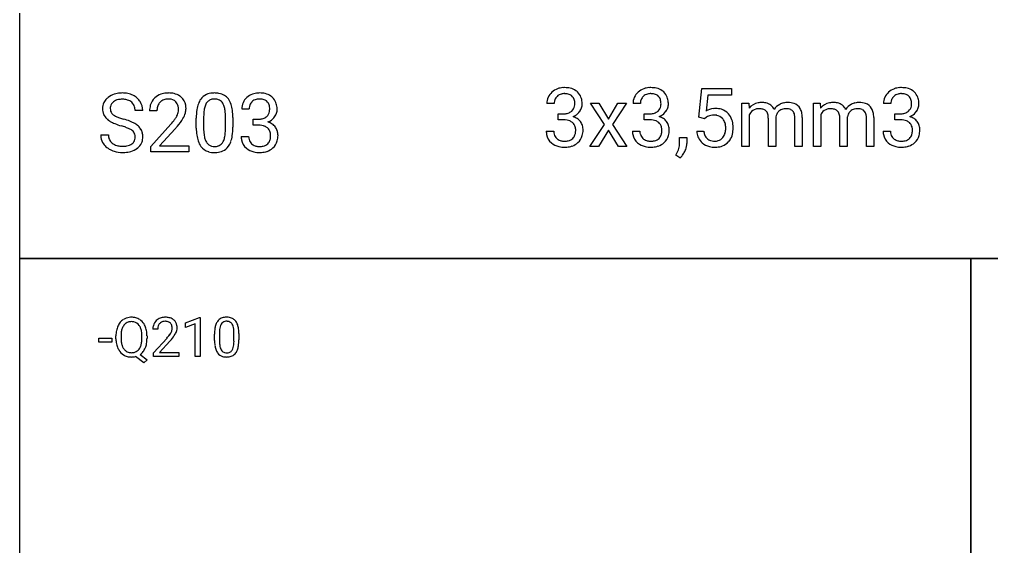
# Model space of a CAD drawing. Header units: metres. Extents: x 0 to 1062, y -1350 to 150.
# Drawn here: x 0 to 178.8, y -1253 to -1156 of the extents above; entities that cross this region are included whole.
import ezdxf

# ---------------------------------------------------------------- set-up
doc = ezdxf.new("R2010")
doc.units = ezdxf.units.M

msp = doc.modelspace()

# ---------------------------------------------------------------- linework, layer by layer
for p, q in [((0, -1050), (0, -1200)), ((124.94, -1174), (125.49, -1168.68)), ((125.49, -1168.68), (130.95, -1168.68)), ((130.95, -1168.68), (130.95, -1169.93)), ((126.64, -1169.93), (126.31, -1172.84)), ((130.95, -1169.93), (126.64, -1169.93)), ((22.67, -1172.75), (21.26, -1172.75)), ((25.3, -1172.81), (23.94, -1172.81)), ((42.24, -1172.47), (40.89, -1172.47)), ((98.35, -1171.48), (96.99, -1171.48)), ((107.61, -1175.34), (105.01, -1171.42)), ((105.01, -1171.42), (106.58, -1171.42)), ((106.58, -1171.42), (108.32, -1174.31)), ((108.32, -1174.31), (110.08, -1171.42)), ((111.66, -1171.42), (109.06, -1175.34)), ((110.08, -1171.42), (111.66, -1171.42)), ((114.21, -1171.48), (112.85, -1171.48)), ((132.88, -1179.34), (132.88, -1171.42)), ((132.88, -1171.42), (134.16, -1171.42)), ((134.16, -1171.42), (134.19, -1172.3)), ((146.02, -1179.34), (146.02, -1171.42)), ((146.02, -1171.42), (147.3, -1171.42)), ((147.3, -1171.42), (147.34, -1172.3)), ((160.29, -1171.48), (158.94, -1171.48)), ((32.52, -1175.97), (32.52, -1174.16)), ((33.88, -1173.83), (33.88, -1176)), ((37.9, -1176.15), (37.9, -1173.93)), ((39.26, -1174.03), (39.26, -1175.78)), ((42.96, -1174.34), (43.98, -1174.34)), ((42.96, -1175.45), (42.96, -1174.34)), ((99.07, -1173.35), (100.09, -1173.35)), ((99.07, -1174.46), (99.07, -1173.35)), ((100.09, -1174.46), (99.07, -1174.46)), ((114.92, -1173.35), (115.94, -1173.35)), ((114.92, -1174.46), (114.92, -1173.35)), ((115.94, -1174.46), (114.92, -1174.46)), ((126.03, -1174.27), (124.94, -1174)), ((126.39, -1173.98), (126.03, -1174.27)), ((134.23, -1173.56), (134.23, -1179.34)), ((137.75, -1179.34), (137.75, -1174.15)), ((139.11, -1174.08), (139.11, -1179.34)), ((142.63, -1179.34), (142.63, -1174.11)), ((143.99, -1174.03), (143.99, -1179.34)), ((147.38, -1173.56), (147.38, -1179.34)), ((150.89, -1179.34), (150.89, -1174.15)), ((152.26, -1174.08), (152.26, -1179.34)), ((155.78, -1179.34), (155.78, -1174.11)), ((157.13, -1174.03), (157.13, -1179.34)), ((161.01, -1173.35), (162.03, -1173.35)), ((161.01, -1174.46), (161.01, -1173.35)), ((162.03, -1174.46), (161.01, -1174.46)), ((24.15, -1179.36), (27.84, -1175.26)), ((28.64, -1176.13), (25.78, -1179.23)), ((43.98, -1175.45), (42.96, -1175.45)), ((104.93, -1179.34), (107.61, -1175.34)), ((108.34, -1176.38), (106.51, -1179.34)), ((110.17, -1179.34), (108.34, -1176.38)), ((109.06, -1175.34), (111.74, -1179.34)), ((14.95, -1177.24), (16.36, -1177.24)), ((40.79, -1177.52), (42.16, -1177.52)), ((96.9, -1176.53), (98.26, -1176.53)), ((112.76, -1176.53), (114.12, -1176.53)), ((121.42, -1178.96), (121.42, -1177.74)), ((121.42, -1177.74), (122.75, -1177.74)), ((122.75, -1177.74), (122.75, -1178.8)), ((124.56, -1176.54), (125.84, -1176.54)), ((158.84, -1176.53), (160.2, -1176.53)), ((24.15, -1180.33), (24.15, -1179.36)), ((25.78, -1179.23), (31.13, -1179.23)), ((31.13, -1179.23), (31.13, -1180.33)), ((106.51, -1179.34), (104.93, -1179.34)), ((111.74, -1179.34), (110.17, -1179.34)), ((134.23, -1179.34), (132.88, -1179.34)), ((139.11, -1179.34), (137.75, -1179.34)), ((143.99, -1179.34), (142.63, -1179.34)), ((147.38, -1179.34), (146.02, -1179.34)), ((152.26, -1179.34), (150.89, -1179.34)), ((157.13, -1179.34), (155.78, -1179.34)), ((31.13, -1180.33), (24.15, -1180.33)), ((121.47, -1181.47), (120.7, -1180.94)), ((0, -1200), (262.5, -1200)), ((175, -1200), (0, -1200)), ((0, -1200), (0, -1350)), ((175, -1350), (175, -1200)), ((575, -1200), (175, -1200)), ((175, -1200), (175, -1350)), ((30.53, -1211.83), (33.12, -1210.86)), ((30.53, -1212.65), (30.53, -1211.83)), ((32.35, -1211.98), (30.53, -1212.65)), ((32.35, -1218), (32.35, -1211.98)), ((33.12, -1210.86), (33.26, -1210.86)), ((33.26, -1210.86), (33.26, -1218)), ((25.44, -1212.99), (24.54, -1212.99)), ((35.88, -1215.09), (35.88, -1213.89)), ((36.78, -1213.67), (36.78, -1215.11)), ((39.46, -1215.21), (39.46, -1213.74)), ((40.37, -1213.8), (40.37, -1214.97)), ((14.63, -1215.35), (14.63, -1214.61)), ((14.63, -1214.61), (17.02, -1214.61)), ((17.02, -1215.35), (14.63, -1215.35)), ((17.02, -1214.61), (17.02, -1215.35)), ((17.74, -1214.74), (17.74, -1214.23)), ((18.68, -1214.16), (18.68, -1214.68)), ((22.53, -1214.75), (22.53, -1214.22)), ((23.47, -1214.22), (23.47, -1214.68)), ((24.68, -1217.35), (27.14, -1214.62)), ((27.67, -1215.2), (25.77, -1217.27)), ((24.68, -1218), (24.68, -1217.35)), ((25.77, -1217.27), (29.34, -1217.27)), ((29.34, -1217.27), (29.34, -1218)), ((22.85, -1219.2), (21.35, -1218.01)), ((22.22, -1217.62), (23.49, -1218.61)), ((23.49, -1218.61), (22.85, -1219.2)), ((29.34, -1218), (24.68, -1218)), ((33.26, -1218), (32.35, -1218))]:
    msp.add_line(p, q)
for centre, radius, start, end in [((100.01, -1171.67), 3.1, 109.4923, 132.2591), ((100.18, -1172.2), 3.67, 94.0186, 109.2749), ((100.27, -1173.09), 4.56, 89.9538, 94.3439), ((100.31, -1173.05), 4.51, 77.1833, 90.4936), ((100.66, -1171.56), 2.99, 55.4019, 77.3239), ((100.83, -1171.27), 2.65, 47.0236, 54.9155), ((100.92, -1171.19), 2.53, 20.8442, 47.0924), ((115.87, -1171.67), 3.1, 109.4923, 132.2591), ((116.04, -1172.2), 3.67, 94.0186, 109.2749), ((116.13, -1173.09), 4.56, 89.9538, 94.3439), ((116.17, -1173.05), 4.51, 77.1833, 90.4936), ((116.52, -1171.56), 2.99, 55.4019, 77.3239), ((116.69, -1171.27), 2.65, 47.0236, 54.9155), ((116.77, -1171.19), 2.53, 20.8442, 47.0924), ((161.95, -1171.67), 3.1, 109.4923, 132.2591), ((162.12, -1172.2), 3.67, 94.0186, 109.2749), ((162.21, -1173.09), 4.56, 89.9538, 94.3439), ((162.26, -1173.05), 4.51, 77.1833, 90.4936), ((162.6, -1171.56), 2.99, 55.4019, 77.3239), ((162.77, -1171.27), 2.65, 47.0236, 54.9155), ((162.86, -1171.19), 2.53, 20.8442, 47.0924), ((17.9, -1172.44), 2.63, 134.4983, 153.9113), ((18.34, -1172.86), 3.24, 129.2258, 134.8483), ((18.46, -1173.01), 3.44, 107.0797, 129.0888), ((18.42, -1172.59), 1.85, 113.1895, 127.9561), ((18.79, -1174.09), 4.56, 93.4374, 107.0831), ((18.65, -1173.13), 2.43, 100.8318, 113.111), ((18.88, -1174.38), 3.7, 89.5629, 100.7169), ((18.9, -1175.4), 5.88, 89.9563, 93.7926), ((18.93, -1174.42), 4.9, 78.0399, 90.2891), ((18.91, -1174.85), 4.18, 86.3129, 90.0517), ((19.01, -1173.71), 3.03, 72.8628, 86.7842), ((19.32, -1172.73), 2, 48.5279, 73.0391), ((19.12, -1173.51), 3.97, 63.8577, 77.9436), ((19.34, -1173.08), 3.49, 48.953, 64.0482), ((19.61, -1172.75), 3.06, 32.2818, 48.739), ((19.68, -1172.73), 3, -0.3493, 32.613), ((26.92, -1172.58), 2.96, 133.4629, 164.4994), ((27.02, -1172.66), 3.09, 109.3993, 133.7311), ((27.11, -1172.43), 1.75, 127.5802, 135.7627), ((27.3, -1173.49), 3.96, 93.838, 109.2571), ((27.18, -1172.55), 1.88, 103.7449, 127.1517), ((27.4, -1173.43), 2.8, 89.4583, 103.8184), ((27.42, -1174.69), 5.16, 89.9476, 94.2489), ((27.46, -1174.04), 4.52, 77.3427, 90.4709), ((27.43, -1173.1), 2.47, 85.2826, 90.0571), ((27.49, -1172.56), 1.93, 68.7646, 85.6884), ((27.59, -1172.28), 1.63, 43.1432, 68.4156), ((27.79, -1172.6), 3.04, 56.0713, 77.4694), ((27.96, -1172.31), 2.71, 47.9297, 55.6151), ((28.09, -1172.19), 2.53, 9.7854, 48.2551), ((36.23, -1172.68), 3.53, 145.1146, 160.3691), ((35.41, -1172.12), 2.53, 113.9045, 144.8711), ((35.74, -1172.23), 1.59, 125.8471, 149.3151), ((35.72, -1172.89), 3.36, 94.2783, 113.4357), ((35.73, -1172.25), 1.6, 101.6851, 125.0627), ((35.87, -1172.91), 2.28, 89.6223, 101.9167), ((35.88, -1174.3), 4.78, 89.919, 94.9543), ((35.91, -1173.95), 4.43, 79.8808, 90.3219), ((35.89, -1173.16), 2.52, 84.3403, 90.0926), ((35.98, -1172.45), 1.81, 63.4356, 85.0199), ((36.19, -1172.52), 2.97, 59.7342, 80.2344), ((36.07, -1172.22), 1.57, 30.7009, 62.4934), ((36.4, -1172.1), 2.51, 36.1874, 59.1551), ((35.53, -1172.69), 3.56, 17.6061, 35.6109), ((43.66, -1172.44), 2.78, 131.5241, 155.8625), ((43.9, -1172.66), 3.1, 109.4923, 132.2591), ((43.97, -1172.4), 1.74, 103.4748, 133.5694), ((44.08, -1173.19), 3.67, 94.0186, 109.2749), ((44.15, -1173.12), 2.49, 89.5225, 103.6892), ((44.17, -1174.08), 4.56, 89.9538, 94.3439), ((44.21, -1174.03), 4.51, 77.1833, 90.4936), ((44.18, -1173.93), 3.29, 84.9801, 90.1027), ((44.32, -1172.71), 2.07, 64.9824, 85.9768), ((44.59, -1172.09), 1.39, 16.7478, 64.0965), ((44.55, -1172.55), 2.99, 55.4019, 77.3239), ((44.73, -1172.26), 2.65, 47.0236, 54.9155), ((44.81, -1172.18), 2.53, 20.8442, 47.0924), ((99.84, -1171.44), 2.85, 156.7254, 180.6895), ((99.77, -1171.46), 2.78, 131.5241, 155.8625), ((100.26, -1171.42), 1.91, 158.8914, 175.6954), ((99.99, -1171.32), 1.62, 133.5328, 158.5491), ((100.07, -1171.41), 1.74, 103.4748, 133.5694), ((100.26, -1172.13), 2.49, 89.5225, 103.6892), ((100.28, -1172.94), 3.29, 84.9801, 90.1027), ((100.42, -1171.73), 2.07, 64.9824, 85.9768), ((100.69, -1171.1), 1.39, 16.7478, 64.0965), ((99.54, -1171.47), 2.61, -1.0476, 17.2451), ((100.23, -1171.43), 3.26, 4.0223, 20.6137), ((115.7, -1171.44), 2.85, 156.7254, 180.6895), ((115.62, -1171.46), 2.78, 131.5241, 155.8625), ((116.12, -1171.42), 1.91, 158.8914, 175.6954), ((115.85, -1171.32), 1.62, 133.5328, 158.5491), ((115.93, -1171.41), 1.74, 103.4748, 133.5694), ((116.11, -1172.13), 2.49, 89.5225, 103.6892), ((116.14, -1172.94), 3.29, 84.9801, 90.1027), ((116.28, -1171.73), 2.07, 64.9824, 85.9768), ((116.55, -1171.1), 1.39, 16.7478, 64.0965), ((115.39, -1171.47), 2.61, -1.0476, 17.2451), ((116.09, -1171.43), 3.26, 4.0223, 20.6137), ((161.78, -1171.44), 2.85, 156.7254, 180.6895), ((161.71, -1171.46), 2.78, 131.5241, 155.8625), ((162.2, -1171.42), 1.91, 158.8914, 175.6954), ((161.93, -1171.32), 1.62, 133.5328, 158.5491), ((162.01, -1171.41), 1.74, 103.4748, 133.5694), ((162.2, -1172.13), 2.49, 89.5225, 103.6892), ((162.22, -1172.94), 3.29, 84.9801, 90.1027), ((162.37, -1171.73), 2.07, 64.9824, 85.9768), ((162.63, -1171.1), 1.39, 16.7478, 64.0965), ((161.48, -1171.47), 2.61, -1.0476, 17.2451), ((162.17, -1171.43), 3.26, 4.0223, 20.6137), ((17.89, -1172.4), 2.61, 154.6149, 180.7042), ((17.8, -1172.46), 2.51, 179.3743, 203.3637), ((18.65, -1172.4), 1.95, 168.9033, 180.2772), ((18.02, -1172.42), 1.32, 179.3637, 220.2148), ((18.18, -1172.3), 1.46, 127.4939, 169.2564), ((19.46, -1172.56), 1.78, 15.3825, 48.2092), ((18.83, -1172.73), 2.43, -0.5529, 15.3362), ((27.7, -1172.78), 3.76, 164.6898, 180.4794), ((27.86, -1172.72), 2.56, 161.2165, 176.3918), ((28.75, -1172.81), 3.46, 175.9224, 180.0552), ((27.18, -1172.49), 1.84, 135.9423, 161.1924), ((27.48, -1172.4), 1.78, 14.3635, 43.5045), ((26.7, -1172.51), 2.58, -28.5611, -7.5167), ((26.98, -1172.52), 2.3, -0.4249, 14.3017), ((26.83, -1172.54), 2.45, -7.2295, 0.0186), ((27.69, -1172.35), 2.95, -16.7689, -0.5227), ((27.26, -1172.36), 3.38, -0.2347, 10.2587), ((42.62, -1174.08), 10.1, 171.3605, 180.4314), ((38.31, -1173.43), 5.73, 160.3049, 171.3303), ((42.67, -1173.87), 8.79, 173.626, 179.7295), ((39.05, -1173.46), 5.15, 165.0175, 173.7342), ((36.77, -1172.82), 2.78, 149.6234, 165.4259), ((35.23, -1172.72), 2.54, 16.4173, 30.7965), ((33.16, -1173.35), 4.71, 7.0754, 16.6026), ((28.99, -1173.87), 8.91, -0.3813, 7.0913), ((33.08, -1173.51), 6.14, 7.5233, 17.9382), ((28.97, -1174.07), 10.28, 0.2523, 7.6309), ((43.74, -1172.43), 2.85, 156.7254, 180.6895), ((44.68, -1172.46), 2.43, 175.3005, 180.056), ((44.16, -1172.41), 1.91, 158.8914, 175.6954), ((43.89, -1172.31), 1.62, 133.5328, 158.5491), ((44.43, -1172.64), 1.6, -48.425, -9.5404), ((43.43, -1172.46), 2.61, -1.0476, 17.2451), ((43.84, -1172.52), 2.19, -10.1534, 0.2425), ((44.12, -1172.42), 3.26, 4.0223, 20.6137), ((45.25, -1172.54), 2.15, -18.6386, -0.0375), ((43.05, -1172.53), 4.35, -0.0603, 4.499), ((100.78, -1171.47), 2.43, 175.3005, 180.056), ((100.44, -1171.55), 1.73, -55.8505, -48.2326), ((100.53, -1171.65), 1.6, -48.425, -9.5404), ((99.95, -1171.53), 2.19, -10.1534, 0.2425), ((100.86, -1171.39), 2.65, -60.0327, -34.5866), ((100.89, -1171.38), 2.64, -35.1102, -18.9028), ((101.35, -1171.55), 2.15, -18.6386, -0.0375), ((99.15, -1171.55), 4.35, -0.0603, 4.499), ((116.64, -1171.47), 2.43, 175.3005, 180.056), ((116.3, -1171.55), 1.73, -55.8505, -48.2326), ((116.39, -1171.65), 1.6, -48.425, -9.5404), ((115.81, -1171.53), 2.19, -10.1534, 0.2425), ((116.72, -1171.39), 2.65, -60.0327, -34.5866), ((116.75, -1171.38), 2.64, -35.1102, -18.9028), ((117.21, -1171.55), 2.15, -18.6386, -0.0375), ((115.01, -1171.55), 4.35, -0.0603, 4.499), ((127.99, -1175.7), 3.32, 96.5934, 120.3494), ((128.09, -1176.37), 3.99, 89.9156, 96.8935), ((128.13, -1175.95), 3.57, 74.1679, 90.5368), ((128.34, -1175.16), 2.75, 41.3103, 73.9507), ((136.35, -1174.09), 2.8, 100.3147, 140.1566), ((135.83, -1174.13), 1.68, 103.2507, 145.2633), ((136.03, -1174.92), 2.5, 89.4977, 103.6889), ((136.53, -1174.97), 3.7, 89.7492, 100.6868), ((136.09, -1174.77), 2.35, 73.6234, 90.9303), ((136.57, -1174.71), 3.44, 77.6386, 90.4719), ((136.37, -1173.82), 1.36, 48.5718, 73.4638), ((136.36, -1173.78), 1.34, 16.9411, 47.2709), ((136.85, -1173.51), 2.2, 52.0491, 78.0346), ((136.86, -1173.43), 2.14, 24.4324, 50.9273), ((141.27, -1174.26), 3, 118.576, 145.1954), ((140.81, -1174.12), 1.68, 132.0197, 154.5908), ((140.82, -1174.12), 1.69, 104.1018, 132.2478), ((141.13, -1173.97), 2.68, 102.9387, 118.8207), ((140.93, -1174.55), 2.13, 89.609, 104.0282), ((141.31, -1174.8), 3.52, 89.6091, 102.8285), ((140.96, -1175.45), 3.03, 80.5344, 90.4335), ((141.4, -1174.72), 3.45, 71.7698, 91.0655), ((141.17, -1174.2), 1.76, 66.4323, 80.6559), ((141.44, -1173.6), 1.1, 43.25, 66.571), ((141.33, -1173.68), 1.24, 25.3306, 42.396), ((141.85, -1173.36), 2.02, 30.0284, 71.7493), ((141.26, -1173.68), 2.68, 12.5337, 29.6219), ((149.49, -1174.09), 2.8, 100.3147, 140.1566), ((148.97, -1174.13), 1.68, 103.2507, 145.2633), ((149.18, -1174.92), 2.5, 89.4977, 103.6889), ((149.68, -1174.97), 3.7, 89.7492, 100.6868), ((149.24, -1174.77), 2.35, 73.6234, 90.9303), ((149.72, -1174.71), 3.44, 77.6386, 90.4719), ((149.51, -1173.82), 1.36, 48.5718, 73.4638), ((149.51, -1173.78), 1.34, 16.9411, 47.2709), ((150, -1173.51), 2.2, 52.0491, 78.0346), ((150.01, -1173.43), 2.14, 24.4324, 50.9273), ((154.42, -1174.26), 3, 118.576, 145.1954), ((153.96, -1174.12), 1.68, 132.0197, 154.5908), ((153.97, -1174.12), 1.69, 104.1018, 132.2478), ((154.28, -1173.97), 2.68, 102.9387, 118.8207), ((154.07, -1174.55), 2.13, 89.609, 104.0282), ((154.46, -1174.8), 3.52, 89.6091, 102.8285), ((154.11, -1175.45), 3.03, 80.5344, 90.4335), ((154.55, -1174.72), 3.45, 71.7698, 91.0655), ((154.32, -1174.2), 1.76, 66.4323, 80.6559), ((154.59, -1173.6), 1.1, 43.25, 66.571), ((154.48, -1173.68), 1.24, 25.3306, 42.396), ((154.99, -1173.36), 2.02, 30.0284, 71.7493), ((154.41, -1173.68), 2.68, 12.5337, 29.6219), ((162.72, -1171.47), 2.43, 175.3005, 180.056), ((162.38, -1171.55), 1.73, -55.8505, -48.2326), ((162.48, -1171.65), 1.6, -48.425, -9.5404), ((161.89, -1171.53), 2.19, -10.1534, 0.2425), ((162.8, -1171.39), 2.65, -60.0327, -34.5866), ((162.83, -1171.38), 2.64, -35.1102, -18.9028), ((163.29, -1171.55), 2.15, -18.6386, -0.0375), ((161.09, -1171.55), 4.35, -0.0603, 4.499), ((17.8, -1172.41), 2.54, -155.7992, -131.9621), ((18.66, -1171.48), 3.81, -132.1206, -120.6714), ((18.35, -1172.16), 1.74, -140.1148, -128.9012), ((19.01, -1171.28), 2.84, -128.2105, -115.7328), ((20.37, -1168.57), 5.87, -116.1895, -109.7889), ((21.92, -1164.33), 10.38, -109.8885, -105.513), ((15.9, -1186.08), 12.19, 68.7232, 74.593), ((17.56, -1166.1), 13.77, -41.6897, -37.1461), ((23.6, -1170.68), 6.19, -37.1463, -31.3391), ((25.83, -1172.06), 3.56, -30.9941, -28.2007), ((22.01, -1169.56), 9.31, -40.6727, -30.0526), ((25.87, -1171.79), 4.86, -29.9823, -16.869), ((43.96, -1171.3), 3.04, -89.5828, -76.9872), ((44.2, -1172.31), 2, -77.1573, -56.3541), ((44.33, -1172.54), 1.73, -55.8505, -48.2326), ((44.54, -1172.03), 3.06, -67.545, -59.8681), ((44.76, -1172.38), 2.65, -60.0327, -34.5866), ((44.78, -1172.37), 2.64, -35.1102, -18.9028), ((100.06, -1170.31), 3.04, -89.5828, -76.9872), ((100.06, -1178.27), 3.81, 80.1228, 89.5476), ((100.28, -1177.01), 2.53, 67.7818, 80.1624), ((100.3, -1171.32), 2, -77.1573, -56.3541), ((100.55, -1176.35), 1.81, 49.2602, 67.8329), ((100.65, -1171.04), 3.06, -67.545, -59.8681), ((100.95, -1176.72), 2.98, 56.2745, 72.9348), ((101.26, -1176.22), 2.39, 36.7001, 55.9859), ((115.92, -1170.31), 3.04, -89.5828, -76.9872), ((115.91, -1178.27), 3.81, 80.1228, 89.5476), ((116.13, -1177.01), 2.53, 67.7818, 80.1624), ((116.16, -1171.32), 2, -77.1573, -56.3541), ((116.41, -1176.35), 1.81, 49.2602, 67.8329), ((116.51, -1171.04), 3.06, -67.545, -59.8681), ((116.8, -1176.72), 2.98, 56.2745, 72.9348), ((117.12, -1176.22), 2.39, 36.7001, 55.9859), ((127.37, -1175.27), 1.62, 112.8903, 127.3219), ((127.56, -1175.73), 2.12, 100.7451, 112.8151), ((127.75, -1176.78), 3.19, 89.5776, 100.6312), ((127.79, -1176.1), 2.51, 79.6849, 90.2352), ((127.91, -1175.5), 1.89, 41.5762, 80.1308), ((127.77, -1175.64), 2.1, 34.5375, 41.9472), ((127.63, -1175.72), 2.26, 12.9794, 34.1925), ((128.03, -1175.44), 3.17, 17.7378, 41.4122), ((126.88, -1175.81), 4.38, 3.47, 17.7593), ((136.21, -1174.4), 2.15, 145.15, 156.9011), ((135.3, -1174.11), 2.44, -1.0348, 16.955), ((141.55, -1174.34), 2.46, 169.6382, 174.0077), ((141.09, -1174.24), 1.98, 154.8037, 169.9564), ((140.9, -1173.88), 1.71, 11.4675, 25.2189), ((139.83, -1174.09), 2.8, -0.5371, 11.3469), ((139.55, -1174.06), 4.44, 0.3768, 12.5853), ((149.36, -1174.4), 2.15, 145.15, 156.9011), ((148.45, -1174.11), 2.44, -1.0348, 16.955), ((154.7, -1174.34), 2.46, 169.6382, 174.0077), ((154.23, -1174.24), 1.98, 154.8037, 169.9564), ((154.05, -1173.88), 1.71, 11.4675, 25.2189), ((152.98, -1174.09), 2.8, -0.5371, 11.3469), ((152.69, -1174.06), 4.44, 0.3768, 12.5853), ((162, -1170.31), 3.04, -89.5828, -76.9872), ((162, -1178.27), 3.81, 80.1228, 89.5476), ((162.22, -1177.01), 2.53, 67.7818, 80.1624), ((162.24, -1171.32), 2, -77.1573, -56.3541), ((162.49, -1176.35), 1.81, 49.2602, 67.8329), ((162.59, -1171.04), 3.06, -67.545, -59.8681), ((162.89, -1176.72), 2.98, 56.2745, 72.9348), ((163.2, -1176.22), 2.39, 36.7001, 55.9859), ((19.95, -1169.32), 6.32, -120.7747, -112.6121), ((21.66, -1165.21), 10.77, -112.5996, -105.7365), ((15.12, -1188.24), 13.17, 70.3076, 74.0312), ((17.22, -1182.41), 6.97, 64.7273, 70.4191), ((18.95, -1178.8), 2.97, 53.2108, 65.2985), ((18.11, -1180.47), 6.15, 59.6526, 68.9169), ((19.91, -1177.5), 1.36, 17.3592, 52.6281), ((19.3, -1178.41), 3.78, 47.0674, 59.4501), ((20.04, -1177.61), 2.68, 31.4338, 47.013), ((20.26, -1177.45), 2.42, 14.177, 30.9944), ((17.82, -1166.14), 14.72, -42.7398, -40.1353), ((42.45, -1175.89), 9.93, -179.5379, -172.0299), ((42.65, -1176.05), 8.77, 179.6245, 187.282), ((28.86, -1176.07), 9.04, -6.5767, -0.5013), ((28.9, -1175.86), 10.35, -8.5335, 0.4264), ((43.95, -1179.26), 3.81, 80.1228, 89.5476), ((44.17, -1178), 2.53, 67.7818, 80.1624), ((44.44, -1177.33), 1.81, 49.2602, 67.8329), ((44.58, -1177.16), 1.59, 14.7964, 48.8337), ((44.84, -1177.71), 2.98, 56.2745, 72.9348), ((45.16, -1177.21), 2.39, 36.7001, 55.9859), ((45.21, -1177.17), 2.32, 16.751, 36.6134), ((100.69, -1176.17), 1.59, 14.7964, 48.8337), ((99.94, -1176.37), 2.37, -0.6035, 14.9827), ((99.06, -1176.4), 3.25, -4.0548, 0.0584), ((101.32, -1176.18), 2.32, 16.751, 36.6134), ((100.1, -1176.4), 3.56, -15.6572, 0.5353), ((100.72, -1176.34), 2.94, -0.5437, 16.4445), ((116.54, -1176.17), 1.59, 14.7964, 48.8337), ((115.79, -1176.37), 2.37, -0.6035, 14.9827), ((114.91, -1176.4), 3.25, -4.0548, 0.0584), ((117.17, -1176.18), 2.32, 16.751, 36.6134), ((115.96, -1176.4), 3.56, -15.6572, 0.5353), ((116.58, -1176.34), 2.94, -0.5437, 16.4445), ((126.66, -1176.06), 3.24, -16.3392, -3.1048), ((126.72, -1175.93), 3.18, -0.4468, 13.0284), ((125.49, -1175.96), 4.42, -3.5369, 0.0475), ((126.41, -1175.99), 4.86, -13.0447, 0.4896), ((125.45, -1175.94), 5.82, -0.0495, 3.888), ((162.63, -1176.17), 1.59, 14.7964, 48.8337), ((161.88, -1176.37), 2.37, -0.6035, 14.9827), ((161, -1176.4), 3.25, -4.0548, 0.0584), ((163.26, -1176.18), 2.32, 16.751, 36.6134), ((162.04, -1176.4), 3.56, -15.6572, 0.5353), ((162.67, -1176.34), 2.94, -0.5437, 16.4445), ((18.06, -1177.25), 3.12, 179.9042, 188.2506), ((17.72, -1177.3), 2.77, -171.8023, -144.5837), ((18.49, -1177.26), 2.13, 179.4162, 197.6842), ((18.12, -1177.37), 1.74, -161.8862, -135.7528), ((19.76, -1177.69), 1.52, -25.25, -5.2211), ((19.51, -1177.62), 1.77, -0.6321, 16.9793), ((19.36, -1177.64), 1.92, -5.6341, 0.0704), ((19.94, -1177.65), 2.75, -18.5069, 0.5515), ((19.64, -1177.6), 3.05, -0.403, 14.0069), ((38.7, -1176.42), 6.13, -172.1182, -161.7654), ((38.7, -1176.56), 4.79, -172.7199, -163.1688), ((36.71, -1177.17), 2.71, -163.3154, -149.3269), ((35.07, -1177.2), 2.71, -31.1132, -14.8036), ((32.69, -1176.52), 5.19, -15.2599, -6.4575), ((33.34, -1176.52), 5.87, -19.4648, -8.5613), ((44.09, -1177.53), 3.3, 179.7619, 190.8396), ((43.42, -1177.67), 2.61, -169.3312, -130.1365), ((44.26, -1177.54), 2.11, 179.4882, 195.5731), ((43.8, -1177.66), 1.63, -164.2311, -132.3002), ((44.54, -1177.71), 1.62, -45.1232, -18.8574), ((43.85, -1177.48), 2.35, -18.8839, -3.539), ((43.83, -1177.36), 2.37, -0.6035, 14.9827), ((42.95, -1177.39), 3.25, -4.0548, 0.0584), ((44, -1177.39), 3.56, -15.6572, 0.5353), ((44.62, -1177.33), 2.94, -0.5437, 16.4445), ((100.2, -1176.54), 3.3, 179.7619, 190.8396), ((99.52, -1176.68), 2.61, -169.3312, -130.1365), ((100.37, -1176.55), 2.11, 179.4882, 195.5731), ((99.91, -1176.67), 1.63, -164.2311, -132.3002), ((100.03, -1176.55), 1.8, -132.487, -108.5724), ((100.21, -1176), 2.38, -108.5063, -93.6627), ((100.52, -1176.43), 1.93, -77.0037, -62.3965), ((100.68, -1176.75), 1.58, -62.2119, -45.4862), ((100.64, -1176.72), 1.62, -45.1232, -18.8574), ((99.95, -1176.49), 2.35, -18.8839, -3.539), ((100.92, -1176.62), 2.71, -48.3599, -15.8296), ((116.05, -1176.54), 3.3, 179.7619, 190.8396), ((115.38, -1176.68), 2.61, -169.3312, -130.1365), ((116.22, -1176.55), 2.11, 179.4882, 195.5731), ((115.77, -1176.67), 1.63, -164.2311, -132.3002), ((115.88, -1176.55), 1.8, -132.487, -108.5724), ((116.07, -1176), 2.38, -108.5063, -93.6627), ((116.38, -1176.43), 1.93, -77.0037, -62.3965), ((116.54, -1176.75), 1.58, -62.2119, -45.4862), ((116.5, -1176.72), 1.62, -45.1232, -18.8574), ((115.81, -1176.49), 2.35, -18.8839, -3.539), ((116.78, -1176.62), 2.71, -48.3599, -15.8296), ((128.94, -1176.15), 4.39, -174.9109, -170.4845), ((128.01, -1176.33), 3.45, -170.8583, -155.2291), ((127.44, -1176.58), 2.83, -155.017, -131.1714), ((128.77, -1176.16), 2.94, -172.7156, -160.2165), ((127.81, -1176.52), 1.92, -160.4037, -139.6121), ((127.59, -1176.68), 1.65, -139.0852, -131.4217), ((127.65, -1176.6), 1.75, -131.2758, -108.1216), ((127.82, -1176.08), 2.3, -108.0685, -93.6128), ((128.05, -1176.65), 1.71, -73.275, -39.3994), ((127.71, -1176.37), 2.15, -39.3705, -16.1409), ((128.21, -1176.51), 2.97, -43.1841, -35.3691), ((127.94, -1176.35), 3.29, -34.9299, -12.9398), ((162.14, -1176.54), 3.3, 179.7619, 190.8396), ((161.46, -1176.68), 2.61, -169.3312, -130.1365), ((162.31, -1176.55), 2.11, 179.4882, 195.5731), ((161.85, -1176.67), 1.63, -164.2311, -132.3002), ((161.97, -1176.55), 1.8, -132.487, -108.5724), ((162.15, -1176), 2.38, -108.5063, -93.6627), ((162.46, -1176.43), 1.93, -77.0037, -62.3965), ((162.62, -1176.75), 1.58, -62.2119, -45.4862), ((162.58, -1176.72), 1.62, -45.1232, -18.8574), ((161.89, -1176.49), 2.35, -18.8839, -3.539), ((162.86, -1176.62), 2.71, -48.3599, -15.8296), ((18, -1177.11), 3.11, -144.6855, -127.937), ((18.5, -1176.45), 3.93, -127.772, -113.4577), ((18.31, -1177.18), 2.01, -135.9078, -128.0254), ((18.89, -1175.63), 4.84, -113.867, -107.7182), ((18.58, -1176.82), 2.46, -127.6986, -105.7832), ((18.88, -1175.77), 3.55, -105.9356, -93.1072), ((18.98, -1174.61), 4.72, -93.4903, -89.9565), ((19.01, -1175.14), 4.19, -90.442, -79.9751), ((19.28, -1176.69), 2.62, -79.888, -67.9565), ((19.57, -1177.4), 1.85, -67.9159, -52.8879), ((19.57, -1176.91), 3.5, -74.5051, -52.7919), ((19.81, -1177.69), 1.48, -53.321, -26.0203), ((19.9, -1177.38), 2.92, -52.4431, -44.8333), ((20.28, -1177.74), 2.41, -45.1485, -19.0584), ((36.43, -1177.19), 3.74, -162.0305, -144.7377), ((35.48, -1177.83), 2.59, -144.2752, -106.3989), ((35.88, -1177.66), 1.74, -149.3512, -127.0543), ((35.76, -1177.79), 1.56, -126.4303, -106.4901), ((35.88, -1177.34), 2.03, -106.2029, -89.4379), ((35.93, -1177.37), 2, -90.795, -70.9613), ((36.07, -1177.83), 1.52, -70.4139, -40.6172), ((35.86, -1177.64), 1.81, -40.7966, -31.9756), ((36.36, -1177.88), 2.54, -65.6916, -34.7171), ((35.49, -1177.29), 3.59, -34.534, -19.3947), ((43.84, -1177.21), 3.23, -130.5569, -102.6389), ((43.92, -1177.54), 1.8, -132.487, -108.5724), ((44.1, -1176.98), 2.38, -108.5063, -93.6627), ((44.17, -1176.25), 3.13, -94.0728, -89.9494), ((44.2, -1176.47), 2.9, -90.5457, -77.1922), ((44.41, -1177.42), 1.93, -77.0037, -62.3965), ((44.57, -1177.74), 1.58, -62.2119, -45.4862), ((44.53, -1177.31), 3.12, -71.1977, -48.084), ((44.82, -1177.61), 2.71, -48.3599, -15.8296), ((99.94, -1176.22), 3.23, -130.5569, -102.6389), ((100.25, -1174.94), 4.55, -102.8748, -89.5849), ((100.28, -1175.26), 3.13, -94.0728, -89.9494), ((100.31, -1175.48), 2.9, -90.5457, -77.1922), ((100.29, -1174.49), 5, -90.0477, -85.8398), ((100.39, -1175.57), 3.91, -86.2036, -71.3288), ((100.64, -1176.33), 3.12, -71.1977, -48.084), ((115.8, -1176.22), 3.23, -130.5569, -102.6389), ((116.11, -1174.94), 4.55, -102.8748, -89.5849), ((116.14, -1175.26), 3.13, -94.0728, -89.9494), ((116.17, -1175.48), 2.9, -90.5457, -77.1922), ((116.14, -1174.49), 5, -90.0477, -85.8398), ((116.25, -1175.57), 3.91, -86.2036, -71.3288), ((116.5, -1176.33), 3.12, -71.1977, -48.084), ((117.44, -1178.56), 4.04, -36.1356, -20.3888), ((118.23, -1178.87), 3.19, -20.1548, -1.7403), ((118.89, -1178.56), 3.89, -26.176, -20.2469), ((119.55, -1178.79), 3.2, -20.5761, -0.2519), ((127.59, -1176.4), 3.05, -131.0741, -102.986), ((127.86, -1175.29), 4.2, -103.1557, -89.5859), ((127.89, -1175.4), 2.99, -93.9966, -89.9522), ((127.91, -1176.16), 2.22, -90.5796, -73.5789), ((127.89, -1174.54), 4.95, -90.0602, -85.5664), ((128.02, -1175.79), 3.7, -86.0508, -69.6335), ((128.32, -1176.61), 2.82, -69.439, -43.1582), ((161.88, -1176.22), 3.23, -130.5569, -102.6389), ((162.19, -1174.94), 4.55, -102.8748, -89.5849), ((162.22, -1175.26), 3.13, -94.0728, -89.9494), ((162.25, -1175.48), 2.9, -90.5457, -77.1922), ((162.23, -1174.49), 5, -90.0477, -85.8398), ((162.33, -1175.57), 3.91, -86.2036, -71.3288), ((162.58, -1176.33), 3.12, -71.1977, -48.084), ((18.95, -1175.36), 5.11, -107.5102, -89.6988), ((18.99, -1173.67), 6.81, -90.0428, -86.571), ((19.12, -1175.36), 5.11, -86.9519, -74.3305), ((35.85, -1176.57), 3.91, -106.4234, -89.2619), ((35.91, -1175.8), 4.68, -90.0819, -84.9622), ((36.07, -1177.16), 3.31, -85.6337, -66.2168), ((44.14, -1175.93), 4.55, -102.8748, -89.5849), ((44.18, -1175.48), 5, -90.0477, -85.8398), ((44.28, -1176.56), 3.91, -86.2036, -71.3288), ((119.51, -1179.06), 3.11, -50.7115, -37.3395), ((118.85, -1178.57), 3.92, -37.2714, -25.8294), ((20.85, -1213.64), 3.01, 140.3944, 156.0034), ((20.47, -1213.34), 2.53, 122.6491, 140.1581), ((20.52, -1213.42), 2.62, 97.141, 122.5801), ((20.71, -1213.41), 1.88, 135.1962, 143.0669), ((20.5, -1213.19), 1.58, 108.822, 135.4393), ((20.58, -1213.48), 1.88, 89.4032, 108.3103), ((20.6, -1213.92), 3.13, 89.9057, 97.4096), ((20.62, -1213.83), 3.04, 74.9772, 90.3785), ((20.61, -1213.75), 2.15, 78.5745, 90.3014), ((20.73, -1213.21), 1.59, 35.4899, 78.9194), ((20.73, -1213.38), 2.57, 57.5271, 74.7509), ((20.73, -1213.37), 2.57, 31.3472, 57.3704), ((20.23, -1213.7), 3.17, 24.1911, 31.7086), ((26.53, -1212.83), 1.97, 133.4629, 164.4994), ((26.6, -1212.89), 2.06, 109.3993, 133.7311), ((26.7, -1212.78), 1.23, 135.9423, 161.1924), ((26.65, -1212.73), 1.16, 127.5802, 135.7627), ((26.78, -1213.44), 2.64, 93.838, 109.2571), ((26.7, -1212.81), 1.26, 103.7449, 127.1517), ((26.85, -1213.4), 1.87, 89.4583, 103.8184), ((26.86, -1214.24), 3.44, 89.9476, 94.2489), ((26.89, -1213.81), 3.01, 77.3427, 90.4709), ((26.87, -1213.18), 1.64, 85.2826, 90.0571), ((26.91, -1212.82), 1.28, 68.7646, 85.6884), ((26.97, -1212.64), 1.09, 43.1432, 68.4156), ((27.11, -1212.85), 2.03, 56.0713, 77.4694), ((26.9, -1212.71), 1.19, 14.3635, 43.5045), ((27.22, -1212.66), 1.81, 47.9297, 55.6151), ((27.31, -1212.58), 1.69, 9.7854, 48.2551), ((39.73, -1213.4), 3.82, 160.3049, 171.3303), ((38.35, -1212.9), 2.35, 145.1146, 160.3691), ((37.8, -1212.53), 1.69, 113.9045, 144.8711), ((38.71, -1213), 1.85, 149.6234, 165.4259), ((38.02, -1212.6), 1.06, 125.8471, 149.3151), ((38.01, -1213.04), 2.24, 94.2783, 113.4357), ((38.01, -1212.62), 1.07, 101.6851, 125.0627), ((38.11, -1213.05), 1.52, 89.6223, 101.9167), ((38.12, -1213.98), 3.19, 89.919, 94.9543), ((38.14, -1213.75), 2.96, 79.8808, 90.3219), ((38.12, -1213.22), 1.68, 84.3403, 90.0926), ((38.18, -1212.75), 1.21, 63.4356, 85.0199), ((38.32, -1212.79), 1.98, 59.7342, 80.2344), ((38.24, -1212.6), 1.05, 30.7009, 62.4934), ((37.68, -1212.93), 1.7, 16.4173, 30.7965), ((38.46, -1212.52), 1.67, 36.1874, 59.1551), ((37.88, -1212.91), 2.37, 17.6061, 35.6109), ((36.25, -1213.45), 4.09, 7.5233, 17.9382), ((22.74, -1214.2), 5, 169.1598, 180.2946), ((21.6, -1213.99), 3.83, 155.8166, 169.1085), ((23.38, -1214.19), 4.7, 171.0123, 179.58), ((21.89, -1213.95), 3.19, 159.9553, 171.0502), ((21.03, -1213.63), 2.27, 143.3323, 160.0447), ((20.27, -1213.56), 2.17, 21.4434, 35.9895), ((19.44, -1213.88), 3.06, 9.8565, 21.4123), ((17.67, -1214.18), 4.86, -0.4219, 9.7739), ((19.65, -1213.95), 3.79, 10.6548, 24.0391), ((18.33, -1214.2), 5.13, -0.3161, 10.6209), ((27.05, -1212.97), 2.51, 164.6898, 180.4794), ((27.75, -1212.99), 2.31, 175.9224, 180.0552), ((27.15, -1212.93), 1.71, 161.2165, 176.3918), ((24.31, -1211.57), 4.13, -37.1463, -31.3391), ((25.8, -1212.49), 2.37, -30.9941, -28.2007), ((26.38, -1212.79), 1.72, -28.5611, -7.5167), ((23.26, -1210.82), 6.21, -40.6727, -30.0526), ((26.57, -1212.8), 1.53, -0.4249, 14.3017), ((26.47, -1212.81), 1.63, -7.2295, 0.0186), ((25.83, -1212.31), 3.24, -29.9823, -16.869), ((27.04, -1212.68), 1.97, -16.7689, -0.5227), ((26.75, -1212.69), 2.25, -0.2347, 10.2587), ((42.61, -1213.84), 6.73, 171.3605, 180.4314), ((42.64, -1213.69), 5.86, 173.626, 179.7295), ((40.23, -1213.42), 3.43, 165.0175, 173.7342), ((36.3, -1213.35), 3.14, 7.0754, 16.6026), ((33.52, -1213.7), 5.94, -0.3813, 7.0913), ((33.51, -1213.83), 6.86, 0.2523, 7.6309), ((22.61, -1214.72), 4.86, -179.7451, -168.5335), ((21.48, -1214.95), 3.71, -168.4818, -155.0559), ((23.29, -1214.71), 4.61, 179.6007, 190.1326), ((21.77, -1214.98), 3.06, -169.7673, -158.2455), ((19.24, -1214.98), 3.27, -19.4826, -8.5495), ((17.52, -1214.71), 5.01, -8.6088, -0.3922), ((19.76, -1214.99), 3.68, -23.3806, -10.0886), ((18.17, -1214.71), 5.29, -10.0906, 0.34), ((20.28, -1208.51), 9.18, -41.6897, -37.1461), ((20.46, -1208.54), 9.81, -42.7398, -40.1353), ((42.5, -1215.04), 6.62, -179.5379, -172.0299), ((42.63, -1215.15), 5.85, 179.6245, 187.282), ((33.44, -1215.16), 6.03, -6.5767, -0.5013), ((33.46, -1215.02), 6.9, -8.5335, 0.4264), ((21, -1215.16), 3.19, -154.9394, -147.5509), ((20.53, -1215.48), 2.62, -147.8709, -122.5481), ((21.06, -1215.26), 2.31, -158.1908, -144.263), ((20.6, -1215.6), 1.72, -144.5684, -124.0857), ((20.53, -1215.67), 1.63, -123.3461, -96.7451), ((20.61, -1215.18), 2.13, -97.2842, -89.883), ((20.63, -1215.32), 1.99, -90.6415, -72.3834), ((20.74, -1215.71), 1.58, -71.8237, -36.1896), ((20.26, -1215.34), 2.19, -36.4866, -19.3298), ((20.75, -1215.55), 2.54, -54.5449, -38.1132), ((20.35, -1215.25), 3.04, -37.927, -23.3627), ((39.99, -1215.4), 4.09, -172.1182, -161.7654), ((38.48, -1215.91), 2.49, -162.0305, -144.7377), ((37.85, -1216.34), 1.73, -144.2752, -106.3989), ((40, -1215.49), 3.19, -172.7199, -163.1688), ((38.67, -1215.89), 1.8, -163.3154, -149.3269), ((38.12, -1216.22), 1.16, -149.3512, -127.0543), ((38.04, -1216.31), 1.04, -126.4303, -106.4901), ((38.12, -1216.01), 1.35, -106.2029, -89.4379), ((38.15, -1216.03), 1.33, -90.795, -70.9613), ((38.24, -1216.33), 1.02, -70.4139, -40.6172), ((38.1, -1216.21), 1.2, -40.7966, -31.9756), ((37.58, -1215.91), 1.81, -31.1132, -14.8036), ((38.43, -1216.37), 1.69, -65.6916, -34.7171), ((35.99, -1215.46), 3.46, -15.2599, -6.4575), ((37.85, -1215.97), 2.39, -34.534, -19.3947), ((36.42, -1215.46), 3.91, -19.4648, -8.5613), ((20.5, -1215.52), 2.57, -122.4577, -105.4207), ((20.59, -1215.15), 2.96, -105.1861, -89.6502), ((20.63, -1215.05), 3.05, -90.2835, -76.2094), ((38.1, -1215.5), 2.61, -106.4234, -89.2619), ((38.13, -1214.98), 3.12, -90.0819, -84.9622), ((38.24, -1215.89), 2.2, -85.6337, -66.2168)]:
    msp.add_arc(centre, radius, start, end)

doc.saveas('drawing.dxf')
